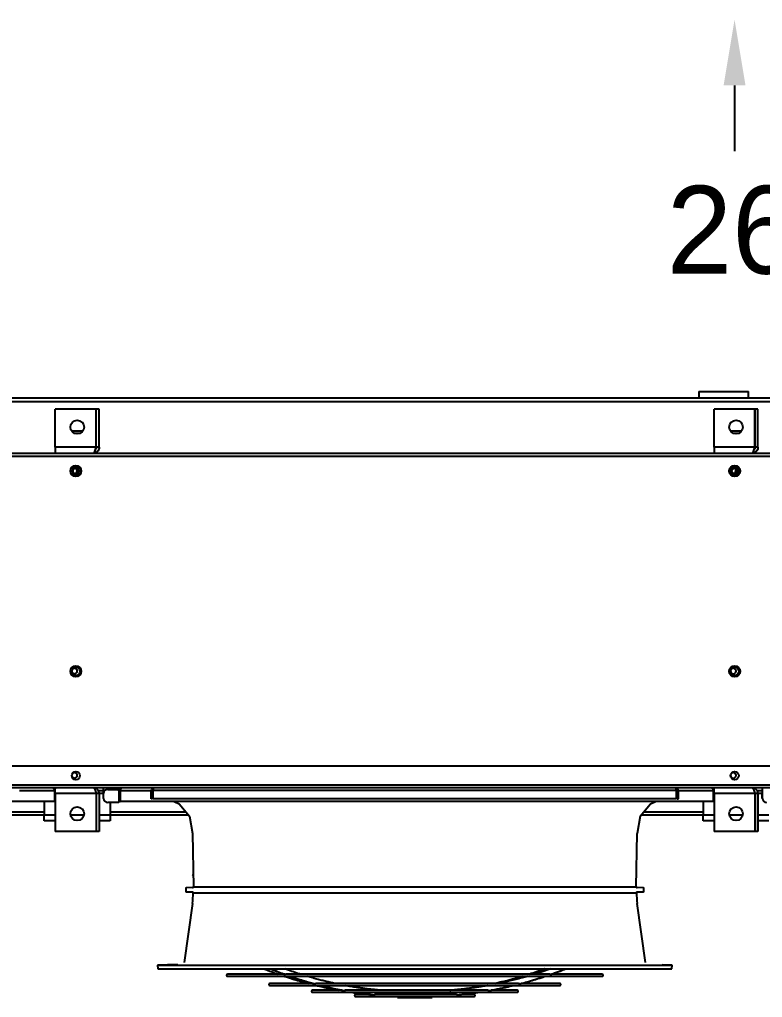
# Model space of a CAD drawing. Header units: inches. Extents: x 547 to 857, y 494 to 690.
# Drawn here: x 785.39 to 802.3, y 617.15 to 639.41 of the extents above; entities that cross this region are included whole.
import ezdxf

# ---------------------------------------------------------------- set-up
doc = ezdxf.new("R2010")
doc.units = ezdxf.units.IN
doc.header["$MEASUREMENT"] = 0

msp = doc.modelspace()

# ---------------------------------------------------------------- linework, layer by layer
at = {"linetype": 'Continuous', "lineweight": 25}
for p, q in [((801.6661, 637.912), (801.6661, 636.412)), ((800.8556, 630.9415), (800.8556, 630.7951)), ((800.8556, 630.9415), (801.9806, 630.9415)), ((801.9806, 630.7951), (801.9806, 630.9415)), ((770.6053, 630.7951), (832.2308, 630.7951)), ((770.6053, 630.7166), (832.2308, 630.7166)), ((786.1993, 629.6714), (786.1993, 630.5394)), ((787.1308, 630.5394), (786.1993, 630.5394)), ((787.1308, 629.6714), (787.1308, 630.5394)), ((787.1993, 630.5394), (787.1343, 630.5394)), ((787.1343, 629.6714), (787.1343, 630.5394)), ((787.1993, 629.6714), (787.1993, 630.5394)), ((801.1993, 629.6714), (801.1993, 630.5394)), ((802.1308, 630.5394), (801.1993, 630.5394)), ((802.1308, 629.6714), (802.1308, 630.5394)), ((802.1993, 630.5394), (802.1343, 630.5394)), ((802.1343, 629.6714), (802.1343, 630.5394)), ((802.1993, 629.6714), (802.1993, 630.5394)), ((786.5693, 630.0464), (786.8293, 630.0464)), ((786.6347, 629.9909), (786.764, 629.9909)), ((787.1308, 630.0464), (787.1343, 630.0464)), ((787.1308, 629.9909), (787.1343, 629.9909)), ((801.5693, 630.0464), (801.8293, 630.0464)), ((801.6347, 629.9909), (801.764, 629.9909)), ((802.1308, 630.0464), (802.1343, 630.0464)), ((802.1308, 629.9909), (802.1343, 629.9909)), ((787.1308, 629.7929), (787.1343, 629.7929)), ((802.1308, 629.7929), (802.1343, 629.7929)), ((771.4181, 629.5394), (831.4181, 629.5394)), ((787.1308, 629.6714), (786.1993, 629.6714)), ((786.1993, 629.6714), (786.1993, 629.5394)), ((787.1993, 629.6714), (787.1343, 629.6714)), ((802.1308, 629.6714), (801.1993, 629.6714)), ((801.1993, 629.6714), (801.1993, 629.5394)), ((802.1993, 629.6714), (802.1343, 629.6714)), ((771.4181, 629.4729), (831.4181, 629.4729)), ((771.4846, 622.4206), (831.3516, 622.4206)), ((771.4846, 621.9871), (831.3516, 621.9871)), ((831.3516, 621.9206), (771.4846, 621.9206)), ((786.1993, 621.7886), (786.1993, 621.9206)), ((787.3008, 621.7879), (787.3008, 621.9206)), ((787.5978, 621.9206), (787.5978, 621.8816)), ((801.1993, 621.7886), (801.1993, 621.9206)), ((802.3008, 621.7879), (802.3008, 621.9206)), ((786.1828, 621.8476), (785.3864, 621.8476)), ((786.1823, 621.8556), (786.1855, 621.8556)), ((786.1828, 621.8476), (786.1828, 621.6081)), ((786.1863, 621.7886), (786.1828, 621.7886)), ((786.1993, 621.8476), (786.1863, 621.8476)), ((786.1863, 621.8476), (786.1863, 621.6081)), ((787.1308, 621.7886), (786.1993, 621.7886)), ((786.1993, 621.7886), (786.1993, 620.9206)), ((787.1308, 621.7886), (787.1308, 620.9206)), ((787.1343, 621.7886), (787.1308, 621.7886)), ((787.1993, 621.7886), (787.1343, 621.7886)), ((787.1343, 621.7886), (787.1343, 620.9206)), ((787.1795, 621.8556), (787.3008, 621.8556)), ((787.1993, 621.7886), (787.1993, 620.9206)), ((787.3008, 621.7886), (787.1993, 621.7886)), ((787.2961, 621.6784), (787.2961, 621.7879)), ((787.2961, 621.7879), (787.3011, 621.7879)), ((787.3011, 621.6784), (787.3011, 621.7879)), ((787.3948, 621.8816), (787.6448, 621.8816)), ((787.6448, 621.8816), (787.6448, 621.8476)), ((787.6465, 621.8581), (787.6448, 621.8581)), ((787.6448, 621.8476), (787.6763, 621.8476)), ((787.6448, 621.8476), (787.6448, 621.6081)), ((787.6763, 621.8476), (787.6763, 621.6081)), ((787.6798, 621.7916), (787.6763, 621.7916)), ((787.6806, 621.8581), (787.6779, 621.8581)), ((787.6798, 621.8476), (787.6798, 621.6081)), ((788.3864, 621.8476), (787.6798, 621.8476)), ((788.3864, 621.8541), (788.4114, 621.8541)), ((788.3864, 621.6706), (788.3864, 621.8541)), ((788.4114, 621.8541), (788.4114, 621.6706)), ((788.4254, 621.8476), (788.4114, 621.8476)), ((800.3475, 621.8541), (788.4254, 621.8541)), ((788.4254, 621.6706), (788.4254, 621.8541)), ((800.3475, 621.6706), (800.3475, 621.8541)), ((800.3614, 621.8476), (800.3475, 621.8476)), ((800.3864, 621.8541), (800.3614, 621.8541)), ((800.3614, 621.8541), (800.3614, 621.6706)), ((800.3864, 621.6706), (800.3864, 621.8541)), ((801.1828, 621.8476), (800.3864, 621.8476)), ((801.1823, 621.8556), (801.1855, 621.8556)), ((801.1828, 621.8476), (801.1828, 621.6081)), ((801.1863, 621.7886), (801.1828, 621.7886)), ((801.1993, 621.8476), (801.1863, 621.8476)), ((801.1863, 621.8476), (801.1863, 621.6081)), ((802.1308, 621.7886), (801.1993, 621.7886)), ((801.1993, 621.7886), (801.1993, 620.9206)), ((802.1308, 621.7886), (802.1308, 620.9206)), ((802.1343, 621.7886), (802.1308, 621.7886)), ((802.1993, 621.7886), (802.1343, 621.7886)), ((802.1343, 621.7886), (802.1343, 620.9206)), ((802.1795, 621.8556), (802.3008, 621.8556)), ((802.1993, 621.7886), (802.1993, 620.9206)), ((802.3008, 621.7886), (802.1993, 621.7886)), ((802.2961, 621.6784), (802.2961, 621.7879)), ((802.2961, 621.7879), (802.3011, 621.7879)), ((802.3011, 621.6784), (802.3011, 621.7879)), ((786.1828, 621.6081), (772.6798, 621.6081)), ((785.9493, 621.6081), (785.9493, 621.3001)), ((786.1993, 621.6081), (786.1863, 621.6081)), ((787.2961, 621.6784), (787.3011, 621.6784)), ((787.6448, 621.5846), (787.3948, 621.5846)), ((787.4493, 621.5846), (787.4493, 621.3001)), ((787.6448, 621.6081), (787.6448, 621.5846)), ((787.6448, 621.6081), (787.6763, 621.6081)), ((801.1828, 621.6081), (787.6798, 621.6081)), ((788.4114, 621.6706), (788.3864, 621.6706)), ((800.3475, 621.6706), (788.4254, 621.6706)), ((788.9044, 621.6081), (789.0189, 621.552)), ((789.0189, 621.552), (789.2553, 621.2727)), ((799.5176, 621.2727), (799.754, 621.552)), ((799.754, 621.552), (799.8685, 621.6081)), ((800.3614, 621.6706), (800.3864, 621.6706)), ((800.9493, 621.6081), (800.9493, 621.3001)), ((801.1993, 621.6081), (801.1863, 621.6081)), ((802.2961, 621.6784), (802.3011, 621.6784)), ((785.9493, 621.2956), (784.537, 621.2956)), ((785.9493, 621.3621), (784.5933, 621.3621)), ((785.9493, 621.1681), (785.9493, 621.3001)), ((785.9493, 621.3001), (786.1993, 621.3001)), ((786.5454, 621.3001), (786.8533, 621.3001)), ((787.1308, 621.3001), (787.1343, 621.3001)), ((787.1993, 621.3001), (787.4493, 621.3001)), ((789.1796, 621.3621), (787.4493, 621.3621)), ((787.4493, 621.3001), (787.4493, 621.1681)), ((789.2359, 621.2956), (787.4493, 621.2956)), ((800.9493, 621.2956), (799.537, 621.2956)), ((800.9493, 621.3621), (799.5933, 621.3621)), ((800.9493, 621.1681), (800.9493, 621.3001)), ((800.9493, 621.3001), (801.1993, 621.3001)), ((801.5454, 621.3001), (801.8533, 621.3001)), ((802.1308, 621.3001), (802.1343, 621.3001)), ((802.1993, 621.3001), (802.4493, 621.3001)), ((786.1993, 621.1681), (785.9493, 621.1681)), ((787.1343, 621.1681), (787.1308, 621.1681)), ((787.4493, 621.1681), (787.1993, 621.1681)), ((801.1993, 621.1681), (800.9493, 621.1681)), ((802.1343, 621.1681), (802.1308, 621.1681)), ((802.4493, 621.1681), (802.1993, 621.1681)), ((787.1308, 620.9206), (786.1993, 620.9206)), ((787.1993, 620.9206), (787.1343, 620.9206)), ((789.3274, 620.88), (789.3443, 619.6647)), ((799.4286, 619.6647), (799.4455, 620.88)), ((802.1308, 620.9206), (801.1993, 620.9206)), ((802.1993, 620.9206), (802.1343, 620.9206)), ((789.3321, 619.9162), (789.3356, 619.9299)), ((789.3408, 619.9162), (789.3321, 619.9162)), ((789.3321, 619.9162), (789.3346, 619.9149)), ((789.3356, 619.9299), (789.3346, 619.9149)), ((789.3346, 619.9149), (789.3409, 619.9129)), ((789.3399, 619.9812), (789.3356, 619.9299)), ((789.3356, 619.9299), (789.3404, 619.9445)), ((789.1699, 619.6227), (789.1699, 619.569)), ((789.325, 619.6447), (789.1892, 619.6423)), ((789.1892, 619.5493), (789.3231, 619.547)), ((789.3321, 619.6692), (789.3346, 619.6705)), ((789.3443, 619.6692), (789.3321, 619.6692)), ((789.3321, 619.6692), (789.3356, 619.6555)), ((789.3346, 619.6705), (789.3442, 619.6736)), ((789.3356, 619.6555), (789.3346, 619.6705)), ((789.3356, 619.6555), (789.3375, 619.6496)), ((789.3356, 619.6555), (789.3361, 619.6484)), ((789.3424, 619.5265), (799.4304, 619.5265)), ((789.3443, 619.6647), (799.4286, 619.6647)), ((799.5836, 619.6423), (799.4479, 619.6447)), ((799.4498, 619.547), (799.5836, 619.5493)), ((799.603, 619.569), (799.603, 619.6227)), ((789.3206, 619.2866), (789.1318, 617.943)), ((799.6411, 617.943), (799.4523, 619.2866)), ((788.7565, 617.8866), (788.5301, 617.8827)), ((788.5301, 617.8827), (788.5317, 617.7946)), ((788.5301, 617.8827), (800.2427, 617.8827)), ((799.4662, 617.7934), (799.4662, 617.7947)), ((799.5064, 617.7933), (799.5064, 617.7947)), ((799.5462, 617.7934), (799.5462, 617.7947)), ((799.5508, 617.7947), (799.5508, 617.7934)), ((799.5862, 617.7933), (799.5862, 617.7947)), ((799.6275, 617.7947), (799.6275, 617.7934)), ((800.2427, 617.8827), (800.0164, 617.8866)), ((800.2412, 617.7946), (800.2427, 617.8827)), ((791.4118, 617.6751), (790.1259, 617.6751)), ((790.1259, 617.6259), (798.647, 617.6259)), ((792.0682, 617.4644), (791.0872, 617.4644)), ((797.4444, 617.6751), (791.4659, 617.6751)), ((796.7492, 617.4644), (792.1305, 617.4644)), ((797.6857, 617.4644), (796.811, 617.4644)), ((798.647, 617.6751), (797.4992, 617.6751)), ((791.0872, 617.4152), (797.6857, 617.4152)), ((792.7265, 617.3106), (792.0592, 617.3106)), ((792.0592, 617.2614), (796.7137, 617.2614)), ((796.0464, 617.3106), (792.8021, 617.3106)), ((796.7137, 617.3106), (796.1231, 617.3106)), ((793.3736, 617.2142), (793.0386, 617.2142)), ((793.0386, 617.165), (795.7343, 617.165)), ((795.3382, 617.2142), (793.4789, 617.2142)), ((793.9927, 617.1647), (793.9927, 617.145)), ((793.9927, 617.1647), (794.7801, 617.1647)), ((793.9927, 617.145), (794.7801, 617.145)), ((794.7801, 617.145), (794.7801, 617.1647)), ((795.7343, 617.2142), (795.454, 617.2142))]:
    msp.add_line(p, q, dxfattribs=at)
for p, q in [((789.2553, 621.2727), (789.3274, 620.88)), ((799.5176, 621.2727), (799.4455, 620.88))]:
    msp.add_line(p, q)
for centre, radius in [((786.6993, 630.1331), 0.1562), ((801.6993, 630.1331), 0.1562), ((786.6678, 629.1331), 0.125), ((786.6678, 629.1331), 0.0938), ((786.6678, 629.1331), 0.0625), ((801.6678, 629.1331), 0.125), ((801.6678, 629.1331), 0.0938), ((801.6678, 629.1331), 0.0625), ((786.6678, 624.5706), 0.125), ((786.6678, 624.5706), 0.0938), ((801.6678, 624.5706), 0.125), ((801.6678, 624.5706), 0.0938), ((786.6678, 622.1956), 0.0938), ((801.6678, 622.1956), 0.0938), ((786.6993, 621.3269), 0.1563), ((801.6993, 621.3269), 0.1562)]:
    msp.add_circle(centre, radius, dxfattribs=at)
for centre, radius, start, end in [((786.6368, 629.1406), 0.0625, 271.18222, 61.6167), ((801.6368, 629.1406), 0.0625, 271.18222, 61.6167), ((786.6368, 624.5781), 0.0625, 180.56526, 90), ((786.6368, 624.5781), 0.0625, 90, 152.23365), ((801.6368, 624.5781), 0.0625, 180.56526, 90), ((801.6368, 624.5781), 0.0625, 90, 152.23365), ((786.6368, 622.2031), 0.0625, 180.56526, 90), ((786.6368, 622.2031), 0.0625, 90, 152.23365), ((801.6368, 622.2031), 0.0625, 180.56526, 90), ((801.6368, 622.2031), 0.0625, 90, 152.23366), ((787.3948, 621.7879), 0.0938, 90, 180), ((787.3946, 621.6784), 0.0938, 180, 270), ((787.3948, 621.6784), 0.0938, 180, 270), ((802.3946, 621.6784), 0.0938, 180, 270), ((789.1896, 619.6227), 0.0197, 91, 180), ((789.1896, 619.569), 0.0197, 180, 269), ((786.8839, 619.6291), 2.4606, 352, 357.61022), ((789.3228, 619.5273), 0.0197, 357.61022, 89), ((789.3246, 619.6644), 0.0197, 271, 0.79863), ((799.4482, 619.6644), 0.0197, 179.20137, 269), ((799.4501, 619.5273), 0.0197, 91, 182.38978), ((801.8889, 619.6291), 2.4606, 182.38978, 188), ((799.5833, 619.6227), 0.0197, 0, 89), ((799.5833, 619.569), 0.0197, 271, 0), ((790.1259, 617.6505), 0.0246, 90, 270), ((791.0872, 617.4398), 0.0246, 90, 270), ((797.6857, 617.4398), 0.0246, 270, 90), ((798.647, 617.6505), 0.0246, 270, 90), ((792.0592, 617.286), 0.0246, 90, 270), ((796.7137, 617.286), 0.0246, 270, 90), ((793.0386, 617.1896), 0.0246, 90, 270), ((795.7343, 617.1896), 0.0246, 270, 90)]:
    msp.add_arc(centre, radius, start, end, dxfattribs=at)
for points, knots in [([(787.0673, 629.5394), (787.0726, 629.5414), (787.0832, 629.5453), (787.099, 629.5759), (787.1149, 629.6195), (787.1255, 629.6541), (787.1308, 629.6714)], [0, 0, 0, 0, 0.2499999, 0.5000007, 0.7499993, 1, 1, 1, 1]), ([(787.1993, 629.6714), (787.198, 629.6575), (787.1954, 629.6296), (787.1755, 629.5922), (787.1462, 629.563), (787.1091, 629.5433), (787.0814, 629.5407), (787.0673, 629.5394)], [0, 0, 0, 0, 0.1907776, 0.381661, 0.5768535, 0.7838767, 1, 1, 1, 1]), ([(787.1343, 629.6714), (787.1338, 629.6651), (787.1327, 629.6524), (787.1257, 629.6369), (787.1195, 629.6299), (787.1168, 629.627)], [0, 0, 0, 0, 0.3672073, 0.7336722, 1, 1, 1, 1]), ([(802.0673, 629.5394), (802.0726, 629.5414), (802.0832, 629.5453), (802.099, 629.5759), (802.1149, 629.6195), (802.1255, 629.6541), (802.1308, 629.6714)], [0, 0, 0, 0, 0.2500007, 0.5000008, 0.75, 1, 1, 1, 1]), ([(802.1993, 629.6714), (802.198, 629.6575), (802.1954, 629.6296), (802.1755, 629.5922), (802.1462, 629.563), (802.1091, 629.5433), (802.0814, 629.5407), (802.0673, 629.5394)], [0, 0, 0, 0, 0.1907779, 0.3816598, 0.576853, 0.7838742, 1, 1, 1, 1]), ([(802.1343, 629.6714), (802.1338, 629.6651), (802.1327, 629.6524), (802.1257, 629.6369), (802.1195, 629.6299), (802.1168, 629.627)], [0, 0, 0, 0, 0.36720674, 0.73366879, 1, 1, 1, 1]), ([(786.1828, 621.8476), (786.1826, 621.8531), (786.1822, 621.8637), (786.1801, 621.8785), (786.1769, 621.8911), (786.1712, 621.904), (786.1604, 621.9172), (786.1506, 621.9194), (786.1448, 621.9206)], [0, 0, 0, 0, 0.1338558, 0.2613721, 0.383425, 0.5010254, 0.7092329, 1, 1, 1, 1]), ([(786.1448, 621.9206), (786.154, 621.9195), (786.1724, 621.9172), (786.1914, 621.9064), (786.1983, 621.8967), (786.1993, 621.8953)], [0, 0, 0, 0, 0.4632858, 0.9210279, 1, 1, 1, 1]), ([(787.0673, 621.9206), (787.0726, 621.9187), (787.0832, 621.9147), (787.099, 621.8842), (787.1149, 621.8405), (787.1255, 621.8059), (787.1308, 621.7886)], [0, 0, 0, 0, 0.2499999, 0.5000002, 0.750001, 1, 1, 1, 1]), ([(787.1993, 621.7886), (787.198, 621.8026), (787.1954, 621.8304), (787.1755, 621.8678), (787.1462, 621.897), (787.1091, 621.9168), (787.0814, 621.9193), (787.0673, 621.9206)], [0, 0, 0, 0, 0.1907771, 0.3816601, 0.5768537, 0.7838765, 1, 1, 1, 1]), ([(787.6448, 621.8476), (787.6455, 621.8554), (787.647, 621.871), (787.6582, 621.8917), (787.6742, 621.9075), (787.6945, 621.9184), (787.7097, 621.9199), (787.7178, 621.9206)], [0, 0, 0, 0, 0.1911261, 0.3820626, 0.5729904, 0.7736086, 1, 1, 1, 1]), ([(787.7178, 621.9206), (787.712, 621.9193), (787.7023, 621.917), (787.6894, 621.9018), (787.684, 621.8842), (787.6812, 621.8651), (787.6803, 621.8537), (787.6798, 621.8476)], [0, 0, 0, 0, 0.3002995, 0.4981959, 0.7181252, 0.8511697, 1, 1, 1, 1]), ([(788.4529, 621.9206), (788.4452, 621.9199), (788.4297, 621.9183), (788.4093, 621.906), (788.3942, 621.8881), (788.3873, 621.8696), (788.3866, 621.858), (788.3864, 621.8541)], [0, 0, 0, 0, 0.2220575, 0.4441646, 0.6662547, 0.8883502, 1, 1, 1, 1]), ([(788.4254, 621.8541), (788.4274, 621.8619), (788.4315, 621.8773), (788.4376, 621.8978), (788.4437, 621.9128), (788.4489, 621.9198), (788.4519, 621.9204), (788.4529, 621.9206)], [0, 0, 0, 0, 0.222062, 0.4441579, 0.6662603, 0.888352, 1, 1, 1, 1]), ([(800.3199, 621.9206), (800.322, 621.9199), (800.3261, 621.9183), (800.3322, 621.906), (800.3383, 621.8881), (800.3434, 621.8696), (800.3465, 621.858), (800.3475, 621.8541)], [0, 0, 0, 0, 0.2220589, 0.4441573, 0.6662566, 0.8883526, 1, 1, 1, 1]), ([(800.3864, 621.8541), (800.3857, 621.8619), (800.3841, 621.8773), (800.3718, 621.8978), (800.3539, 621.9128), (800.3354, 621.9198), (800.3238, 621.9204), (800.3199, 621.9206)], [0, 0, 0, 0, 0.2220614, 0.4441603, 0.6662627, 0.8883623, 1, 1, 1, 1]), ([(801.1828, 621.8476), (801.1826, 621.8531), (801.1822, 621.8637), (801.1801, 621.8785), (801.1769, 621.8911), (801.1712, 621.904), (801.1604, 621.9172), (801.1506, 621.9194), (801.1448, 621.9206)], [0, 0, 0, 0, 0.1338559, 0.2613725, 0.3834264, 0.5010259, 0.7092329, 1, 1, 1, 1]), ([(801.1448, 621.9206), (801.154, 621.9195), (801.1724, 621.9172), (801.1914, 621.9064), (801.1983, 621.8967), (801.1993, 621.8953)], [0, 0, 0, 0, 0.4632806, 0.9210305, 1, 1, 1, 1]), ([(802.0673, 621.9206), (802.0726, 621.9187), (802.0832, 621.9147), (802.099, 621.8842), (802.1149, 621.8405), (802.1255, 621.8059), (802.1308, 621.7886)], [0, 0, 0, 0, 0.2500008, 0.5000002, 0.7500018, 1, 1, 1, 1]), ([(802.1993, 621.7886), (802.198, 621.8026), (802.1954, 621.8304), (802.1755, 621.8678), (802.1462, 621.897), (802.1091, 621.9168), (802.0814, 621.9193), (802.0673, 621.9206)], [0, 0, 0, 0, 0.1907774, 0.3816589, 0.5768532, 0.783874, 1, 1, 1, 1]), ([(786.1815, 621.8669), (786.1831, 621.8632), (786.1858, 621.8572), (786.1862, 621.8503), (786.1863, 621.8476)], [0, 0, 0, 0, 0.6079833, 1, 1, 1, 1]), ([(787.1343, 621.7886), (787.1338, 621.795), (787.1327, 621.8076), (787.1257, 621.8231), (787.1195, 621.8301), (787.1168, 621.8331)], [0, 0, 0, 0, 0.3672065, 0.7336708, 1, 1, 1, 1]), ([(787.6763, 621.8476), (787.6766, 621.8517), (787.6771, 621.859), (787.6803, 621.865), (787.6817, 621.8676)], [0, 0, 0, 0, 0.5676216, 1, 1, 1, 1]), ([(788.436, 621.8916), (788.4322, 621.8896), (788.4239, 621.8853), (788.4152, 621.8733), (788.4117, 621.8621), (788.4115, 621.8556), (788.4114, 621.8541)], [0, 0, 0, 0, 0.2685758, 0.5883799, 0.9082018, 1, 1, 1, 1]), ([(800.3614, 621.8541), (800.3609, 621.8592), (800.3598, 621.8694), (800.3513, 621.8822), (800.343, 621.89), (800.3375, 621.8915), (800.3368, 621.8917)], [0, 0, 0, 0, 0.3190162, 0.6380952, 0.9571792, 1, 1, 1, 1]), ([(801.1815, 621.8669), (801.1831, 621.8632), (801.1858, 621.8572), (801.1862, 621.8503), (801.1863, 621.8476)], [0, 0, 0, 0, 0.6079826, 1, 1, 1, 1]), ([(802.1343, 621.7886), (802.1338, 621.795), (802.1327, 621.8076), (802.1257, 621.8231), (802.1195, 621.8301), (802.1168, 621.8331)], [0, 0, 0, 0, 0.3672059, 0.7336674, 1, 1, 1, 1]), ([(788.5317, 617.7947), (788.5341, 617.7947), (788.5389, 617.7947), (788.5779, 617.7947), (788.64, 617.7947), (788.7272, 617.7947), (788.8384, 617.7947), (788.9735, 617.7947), (789.1317, 617.7947), (789.3124, 617.7947), (789.5149, 617.7947), (789.7382, 617.7947), (789.9815, 617.7947), (790.2435, 617.7947), (790.5234, 617.7947), (790.8197, 617.7947), (791.1314, 617.7947), (791.457, 617.7947), (791.7951, 617.7947), (792.1443, 617.7947), (792.5031, 617.7947), (792.87, 617.7947), (793.2434, 617.7947), (793.6217, 617.7947), (794.0032, 617.7947), (794.3864, 617.7947), (794.7696, 617.7947), (795.1512, 617.7947), (795.5295, 617.7947), (795.9028, 617.7947), (796.2697, 617.7947), (796.6286, 617.7947), (796.9778, 617.7947), (797.3159, 617.7947), (797.6415, 617.7947), (797.9531, 617.7947), (798.2495, 617.7947), (798.5293, 617.7947), (798.7914, 617.7947), (799.0347, 617.7947), (799.258, 617.7947), (799.4604, 617.7947), (799.6412, 617.7947), (799.7994, 617.7947), (799.9345, 617.7947), (800.0457, 617.7947), (800.1329, 617.7947), (800.195, 617.7947), (800.234, 617.7947), (800.2388, 617.7947), (800.2412, 617.7947)], [0, 0, 0, 0, 0.0208333, 0.0416667, 0.0625, 0.0833333, 0.1041667, 0.125, 0.1458333, 0.1666667, 0.1875, 0.2083334, 0.2291667, 0.25, 0.2708334, 0.2916666, 0.3125, 0.3333333, 0.3541667, 0.375, 0.3958333, 0.4166666, 0.4375001, 0.4583333, 0.4791667, 0.5, 0.5208333, 0.5416667, 0.5625, 0.5833334, 0.6041667, 0.625, 0.6458334, 0.6666667, 0.6875, 0.7083334, 0.7291667, 0.75, 0.7708333, 0.7916667, 0.8125, 0.8333333, 0.8541667, 0.875, 0.8958333, 0.9166667, 0.9375, 0.9583333, 0.9791667, 1, 1, 1, 1]), ([(788.9927, 617.8908), (788.991, 617.8907), (788.9874, 617.8907), (788.9605, 617.8902), (788.9219, 617.8895), (788.8757, 617.8887), (788.829, 617.8879), (788.7896, 617.8872), (788.7619, 617.8867), (788.7583, 617.8867), (788.7565, 617.8866)], [0, 0, 0, 0, 0.1247936, 0.2486431, 0.3721439, 0.4969371, 0.6227234, 0.7484945, 0.8742541, 1, 1, 1, 1]), ([(790.9533, 617.7947), (790.9806, 617.7838), (791.0741, 617.7469), (791.1819, 617.7073), (791.2625, 617.6798), (791.2765, 617.6751)], [0, 0, 0, 0, 0.2551692, 0.8714274, 1, 1, 1, 1]), ([(791.1047, 617.7947), (791.1367, 617.7815), (791.2326, 617.742), (791.3383, 617.7015), (791.4123, 617.6753), (791.4216, 617.672)], [0, 0, 0, 0, 0.3037805, 0.9120454, 1, 1, 1, 1]), ([(791.1097, 617.7947), (791.1254, 617.7881), (791.1875, 617.7622), (791.295, 617.7205), (791.387, 617.6864), (791.4322, 617.6697)], [0, 0, 0, 0, 0.14679443, 0.58056216, 1, 1, 1, 1]), ([(791.7763, 617.6751), (791.7646, 617.6788), (791.7, 617.699), (791.5842, 617.7384), (791.4805, 617.776), (791.4292, 617.7947)], [0, 0, 0, 0, 0.1009147, 0.5551046, 1, 1, 1, 1]), ([(797.3438, 617.7947), (797.3405, 617.7934), (797.2788, 617.7698), (797.1633, 617.7302), (797.0511, 617.6918), (796.9975, 617.6751), (796.9974, 617.6751)], [0, 0, 0, 0, 0.02917, 0.5376936, 0.9996799, 1, 1, 1, 1]), ([(796.9997, 617.6751), (797.026, 617.6834), (797.1207, 617.7132), (797.2366, 617.753), (797.3259, 617.7865), (797.3474, 617.7947)], [0, 0, 0, 0, 0.22608012, 0.81324801, 1, 1, 1, 1]), ([(797.4823, 617.7947), (797.4241, 617.7745), (797.3084, 617.7345), (797.1873, 617.6953), (797.1244, 617.6766), (797.1194, 617.6751)], [0, 0, 0, 0, 0.48265126, 0.95842975, 1, 1, 1, 1]), ([(797.4778, 617.6697), (797.5384, 617.691), (797.6513, 617.7309), (797.7636, 617.7744), (797.8157, 617.7947)], [0, 0, 0, 0, 0.5359077, 1, 1, 1, 1]), ([(797.4877, 617.6717), (797.5575, 617.6963), (797.6684, 617.7353), (797.7784, 617.7786), (797.8192, 617.7947)], [0, 0, 0, 0, 0.6294566, 1, 1, 1, 1]), ([(791.4203, 617.6259), (791.4209, 617.6257), (791.4794, 617.6056), (791.5916, 617.5707), (791.7522, 617.5224), (791.8748, 617.4877), (791.9441, 617.4697), (791.9641, 617.4644)], [0, 0, 0, 0, 0.0033163, 0.3252534, 0.6200059, 0.8899545, 1, 1, 1, 1]), ([(791.4322, 617.6697), (791.4293, 617.6698), (791.4248, 617.6701), (791.4224, 617.6715), (791.4216, 617.672)], [0, 0, 0, 0, 0.6572272, 1, 1, 1, 1]), ([(791.4666, 617.675), (791.4663, 617.6751), (791.464, 617.6752), (791.4592, 617.6745), (791.4513, 617.6728), (791.4418, 617.6703), (791.4356, 617.6699), (791.4322, 617.6697)], [0, 0, 0, 0, 0.02775, 0.2009137, 0.3724469, 0.6544216, 1, 1, 1, 1]), ([(791.5514, 617.6259), (791.558, 617.6235), (791.6184, 617.602), (791.7267, 617.5667), (791.8717, 617.5213), (791.9891, 617.4867), (792.0589, 617.4675), (792.0854, 617.4602)], [0, 0, 0, 0, 0.0373277, 0.3415904, 0.6100747, 0.8518795, 1, 1, 1, 1]), ([(791.5574, 617.6259), (791.5899, 617.6145), (791.683, 617.5818), (791.821, 617.5381), (791.9679, 617.4938), (792.0541, 617.4697), (792.0956, 617.4581)], [0, 0, 0, 0, 0.1823606, 0.5219938, 0.7693971, 1, 1, 1, 1]), ([(792.5608, 617.4644), (792.5281, 617.4716), (792.464, 617.4855), (792.3658, 617.5088), (792.2629, 617.5343), (792.15, 617.564), (792.0396, 617.5945), (791.9667, 617.6164), (791.9349, 617.6259)], [0, 0, 0, 0, 0.1559953, 0.3057262, 0.4694356, 0.6487841, 0.8468714, 1, 1, 1, 1]), ([(792.0956, 617.4581), (792.0988, 617.4583), (792.1047, 617.4587), (792.1139, 617.4612), (792.1217, 617.4633), (792.1268, 617.4643), (792.1305, 617.4645), (792.132, 617.4643), (792.1328, 617.4641)], [0, 0, 0, 0, 0.292607, 0.5470097, 0.7222793, 0.8555869, 0.9202686, 1, 1, 1, 1]), ([(796.8384, 617.6259), (796.8015, 617.6149), (796.7262, 617.5926), (796.616, 617.5622), (796.5021, 617.5323), (796.3904, 617.5047), (796.2919, 617.4817), (796.234, 617.4691), (796.2123, 617.4644)], [0, 0, 0, 0, 0.17790142, 0.36237281, 0.52920155, 0.72385137, 0.89658553, 1, 1, 1, 1]), ([(796.2128, 617.4644), (796.2302, 617.4681), (796.2936, 617.4814), (796.4063, 617.5079), (796.555, 617.545), (796.7013, 617.5843), (796.7979, 617.613), (796.8412, 617.6259)], [0, 0, 0, 0, 0.0826391, 0.3009, 0.5364815, 0.79198, 1, 1, 1, 1]), ([(796.9533, 617.6259), (796.9121, 617.6142), (796.8224, 617.5888), (796.6878, 617.5537), (796.5531, 617.5206), (796.4291, 617.4922), (796.3454, 617.4739), (796.303, 617.4653), (796.2987, 617.4644)], [0, 0, 0, 0, 0.1894129, 0.413164, 0.6178386, 0.8064082, 0.9804163, 1, 1, 1, 1]), ([(796.7468, 617.4641), (796.7475, 617.4642), (796.7483, 617.4644), (796.7512, 617.4645), (796.7555, 617.4639), (796.7628, 617.4621), (796.7719, 617.4595), (796.7791, 617.4582), (796.783, 617.4581), (796.7836, 617.4581)], [0, 0, 0, 0, 0.0626154, 0.080825, 0.2284319, 0.3747427, 0.6034082, 0.9334816, 1, 1, 1, 1]), ([(796.7836, 617.4581), (796.8395, 617.4731), (796.9564, 617.5044), (797.1244, 617.5542), (797.2565, 617.5952), (797.3277, 617.6191), (797.3477, 617.6259)], [0, 0, 0, 0, 0.2960221, 0.6190564, 0.8929449, 1, 1, 1, 1]), ([(796.7931, 617.4601), (796.7955, 617.4607), (796.8448, 617.4732), (796.9453, 617.5011), (797.1052, 617.5473), (797.2419, 617.5891), (797.3271, 617.6178), (797.3509, 617.6259)], [0, 0, 0, 0, 0.012489, 0.2638136, 0.5389367, 0.8710184, 1, 1, 1, 1]), ([(797.4778, 617.6697), (797.4748, 617.6699), (797.4691, 617.6702), (797.46, 617.6726), (797.4519, 617.6745), (797.4458, 617.6753), (797.4429, 617.6749), (797.442, 617.6748)], [0, 0, 0, 0, 0.3034773, 0.566962, 0.7484022, 0.9157715, 1, 1, 1, 1]), ([(797.4876, 617.6719), (797.4871, 617.6715), (797.4851, 617.6701), (797.4809, 617.6699), (797.4778, 617.6697)], [0, 0, 0, 0, 0.2791152, 1, 1, 1, 1]), ([(792.0853, 617.4601), (792.0853, 617.46), (792.0869, 617.4589), (792.091, 617.4582), (792.095, 617.4581), (792.0956, 617.4581)], [0, 0, 0, 0, 0.0124025, 0.8343247, 1, 1, 1, 1]), ([(792.1584, 617.4152), (792.1679, 617.4129), (792.2189, 617.4003), (792.3084, 617.38), (792.4241, 617.355), (792.5375, 617.3318), (792.6126, 617.3179), (792.652, 617.3106)], [0, 0, 0, 0, 0.0577954, 0.3112715, 0.5451845, 0.7611209, 1, 1, 1, 1]), ([(792.2561, 617.4152), (792.2878, 617.4073), (792.356, 617.3902), (792.4567, 617.3668), (792.5546, 617.3453), (792.6415, 617.3273), (792.7079, 617.3142), (792.7454, 617.3072), (792.7573, 617.305)], [0, 0, 0, 0, 0.1903686, 0.4093739, 0.6037593, 0.7761169, 0.9288109, 1, 1, 1, 1]), ([(792.2581, 617.4152), (792.2589, 617.415), (792.3027, 617.4035), (792.387, 617.3835), (792.5147, 617.3541), (792.6402, 617.3275), (792.7255, 617.3111), (792.7665, 617.3033)], [0, 0, 0, 0, 0.0047443, 0.2597377, 0.4981117, 0.7590951, 1, 1, 1, 1]), ([(792.7574, 617.3052), (792.7586, 617.3046), (792.7611, 617.3034), (792.7647, 617.3033), (792.7665, 617.3033)], [0, 0, 0, 0, 0.5217556, 1, 1, 1, 1]), ([(792.7665, 617.3033), (792.7696, 617.3035), (792.7755, 617.3039), (792.7847, 617.3066), (792.7924, 617.309), (792.7979, 617.3103), (792.8019, 617.3108), (792.8035, 617.3105), (792.8042, 617.3103)], [0, 0, 0, 0, 0.2854407, 0.5338095, 0.7052372, 0.8376962, 0.9321115, 1, 1, 1, 1]), ([(793.5811, 617.3106), (793.5534, 617.313), (793.4875, 617.3188), (793.3856, 617.3294), (793.2782, 617.342), (793.18, 617.3549), (793.0987, 617.3665), (793.0284, 617.3771), (792.9618, 617.3878), (792.8864, 617.4005), (792.8332, 617.4101), (792.8052, 617.4152)], [0, 0, 0, 0, 0.106827, 0.2538652, 0.393264, 0.5213065, 0.6332717, 0.7078537, 0.7934049, 0.8912396, 1, 1, 1, 1]), ([(793.5901, 617.3106), (793.5724, 617.3121), (793.5211, 617.3162), (793.4326, 617.325), (793.3203, 617.3372), (793.1954, 617.3529), (793.068, 617.3709), (792.982, 617.3848), (792.9422, 617.3912)], [0, 0, 0, 0, 0.0816516, 0.2369362, 0.4093109, 0.6011102, 0.8152531, 1, 1, 1, 1]), ([(792.9495, 617.2614), (792.969, 617.2585), (793.0189, 617.2511), (793.0964, 617.2406), (793.1795, 617.2301), (793.2536, 617.2214), (793.3001, 617.2165), (793.3215, 617.2142)], [0, 0, 0, 0, 0.1574629, 0.4029133, 0.6253461, 0.8273997, 1, 1, 1, 1]), ([(793.012, 617.2614), (793.0332, 617.258), (793.095, 617.2482), (793.1999, 617.2338), (793.3221, 617.2184), (793.4038, 617.2098), (793.4424, 617.2057)], [0, 0, 0, 0, 0.148459, 0.4313257, 0.7313798, 1, 1, 1, 1]), ([(793.0147, 617.2614), (793.0346, 617.2582), (793.1246, 617.2436), (793.2644, 617.2252), (793.3844, 617.2129), (793.434, 617.2078)], [0, 0, 0, 0, 0.1425303, 0.645365, 1, 1, 1, 1]), ([(794.2922, 617.2142), (794.2927, 617.2196), (794.2937, 617.2317), (794.2902, 617.2487), (794.285, 617.2576), (794.2828, 617.2614)], [0, 0, 0, 0, 0.3232509, 0.7134492, 1, 1, 1, 1]), ([(794.4806, 617.2142), (794.4802, 617.2196), (794.4792, 617.2317), (794.4827, 617.2487), (794.4879, 617.2576), (794.4901, 617.2614)], [0, 0, 0, 0, 0.3232497, 0.7134487, 1, 1, 1, 1]), ([(794.498, 617.2614), (794.4967, 617.2594), (794.4921, 617.2526), (794.4886, 617.237), (794.487, 617.2224), (794.4886, 617.2151), (794.4888, 617.2142)], [0, 0, 0, 0, 0.16533729, 0.55364192, 0.94181843, 1, 1, 1, 1]), ([(795.1828, 617.3106), (795.2005, 617.3121), (795.2517, 617.3162), (795.3403, 617.325), (795.4526, 617.3373), (795.5775, 617.3529), (795.7052, 617.371), (795.8353, 617.3918), (795.9208, 617.4062), (795.9662, 617.4149), (795.9678, 617.4152)], [0, 0, 0, 0, 0.0673434, 0.1954166, 0.3375852, 0.4957744, 0.6723918, 0.8258233, 0.9936812, 1, 1, 1, 1]), ([(796.0398, 617.4152), (796.0201, 617.4117), (795.9555, 617.4001), (795.8497, 617.3835), (795.716, 617.3639), (795.5848, 617.3469), (795.4565, 617.3323), (795.3414, 617.3208), (795.2644, 617.3139), (795.2256, 617.311), (795.2213, 617.3106)], [0, 0, 0, 0, 0.0722352, 0.2376766, 0.3887453, 0.5628004, 0.7185449, 0.858352, 0.9841316, 1, 1, 1, 1]), ([(796.0416, 617.4152), (796.01, 617.4097), (795.9416, 617.3977), (795.8399, 617.3817), (795.7397, 617.367), (795.649, 617.3547), (795.5668, 617.3445), (795.4921, 617.3358), (795.4091, 617.3269), (795.3227, 617.3184), (795.2588, 617.313), (795.2306, 617.3106)], [0, 0, 0, 0, 0.1173272, 0.2537855, 0.3769388, 0.488294, 0.589206, 0.680874, 0.7643265, 0.89598, 1, 1, 1, 1]), ([(795.3743, 617.2057), (795.4083, 617.2092), (795.4796, 617.2163), (795.5919, 617.2293), (795.7053, 617.244), (795.7847, 617.255), (795.823, 617.2609), (795.8263, 617.2614)], [0, 0, 0, 0, 0.2252491, 0.4725727, 0.7448135, 0.9783224, 1, 1, 1, 1]), ([(795.3824, 617.2073), (795.404, 617.2094), (795.4484, 617.2137), (795.5179, 617.2213), (795.5934, 617.2301), (795.6765, 617.2406), (795.754, 617.2511), (795.8038, 617.2585), (795.8233, 617.2614)], [0, 0, 0, 0, 0.14654768, 0.30178075, 0.47228808, 0.65999293, 0.86712149, 1, 1, 1, 1]), ([(796.0453, 617.3105), (796.0457, 617.3105), (796.0476, 617.3108), (796.052, 617.3101), (796.0586, 617.3084), (796.0672, 617.3056), (796.0752, 617.3036), (796.0799, 617.3033), (796.0817, 617.3033)], [0, 0, 0, 0, 0.038343, 0.1789577, 0.3183945, 0.5249472, 0.8280535, 1, 1, 1, 1]), ([(796.0817, 617.3033), (796.1368, 617.3134), (796.2529, 617.3349), (796.4211, 617.3705), (796.543, 617.3978), (796.6039, 617.413), (796.6128, 617.4152)], [0, 0, 0, 0, 0.3104915, 0.6542957, 0.9499074, 1, 1, 1, 1]), ([(796.0817, 617.3033), (796.0846, 617.3034), (796.0882, 617.3036), (796.0901, 617.3049), (796.0905, 617.3052)], [0, 0, 0, 0, 0.7937388, 1, 1, 1, 1]), ([(796.0986, 617.3065), (796.0995, 617.3066), (796.1464, 617.3147), (796.2254, 617.3301), (796.3382, 617.3527), (796.4422, 617.3751), (796.5351, 617.396), (796.5933, 617.4101), (796.6144, 617.4152)], [0, 0, 0, 0, 0.004831, 0.2716588, 0.4588827, 0.6602288, 0.8767876, 1, 1, 1, 1]), ([(796.7836, 617.4581), (796.7865, 617.4582), (796.7905, 617.4585), (796.7925, 617.4598), (796.7931, 617.4602)], [0, 0, 0, 0, 0.7202603, 1, 1, 1, 1]), ([(793.4424, 617.2057), (793.4456, 617.206), (793.4515, 617.2064), (793.4605, 617.2093), (793.4682, 617.212), (793.4742, 617.2137), (793.4782, 617.2144), (793.4797, 617.2141), (793.4801, 617.214)], [0, 0, 0, 0, 0.28347557, 0.53094151, 0.70246405, 0.83507072, 0.96055143, 1, 1, 1, 1]), ([(794.1972, 617.165), (794.2045, 617.1649), (794.2222, 617.1648), (794.24, 617.1647), (794.2504, 617.1647)], [0, 0, 0, 0, 0.4110875, 1, 1, 1, 1]), ([(794.5288, 617.1647), (794.538, 617.1647), (794.5574, 617.1648), (794.5769, 617.1649), (794.5871, 617.165), (794.5871, 617.165)], [0, 0, 0, 0, 0.4736372, 0.9975737, 1, 1, 1, 1]), ([(795.3358, 617.2139), (795.336, 617.2139), (795.3366, 617.2142), (795.339, 617.2142), (795.3431, 617.2137), (795.3493, 617.212), (795.3572, 617.2092), (795.366, 617.2064), (795.3715, 617.2059), (795.3743, 617.2057)], [0, 0, 0, 0, 0.0165709, 0.0751265, 0.1995839, 0.3231784, 0.4968868, 0.7489432, 1, 1, 1, 1])]:
    msp.add_open_spline(points, degree=3, knots=knots, dxfattribs=at)
msp.add_solid([(801.9161, 637.912), (801.4161, 637.912), (801.6661, 639.412)], dxfattribs=at)

# ---------------------------------------------------------------- texts
at = {"linetype": 'Continuous', "lineweight": 25, "insert": (802.0846, 634.6117), "char_height": 2, "attachment_point": 5}
msp.add_mtext('\\A1;26"', dxfattribs=at)

doc.saveas('drawing.dxf')
